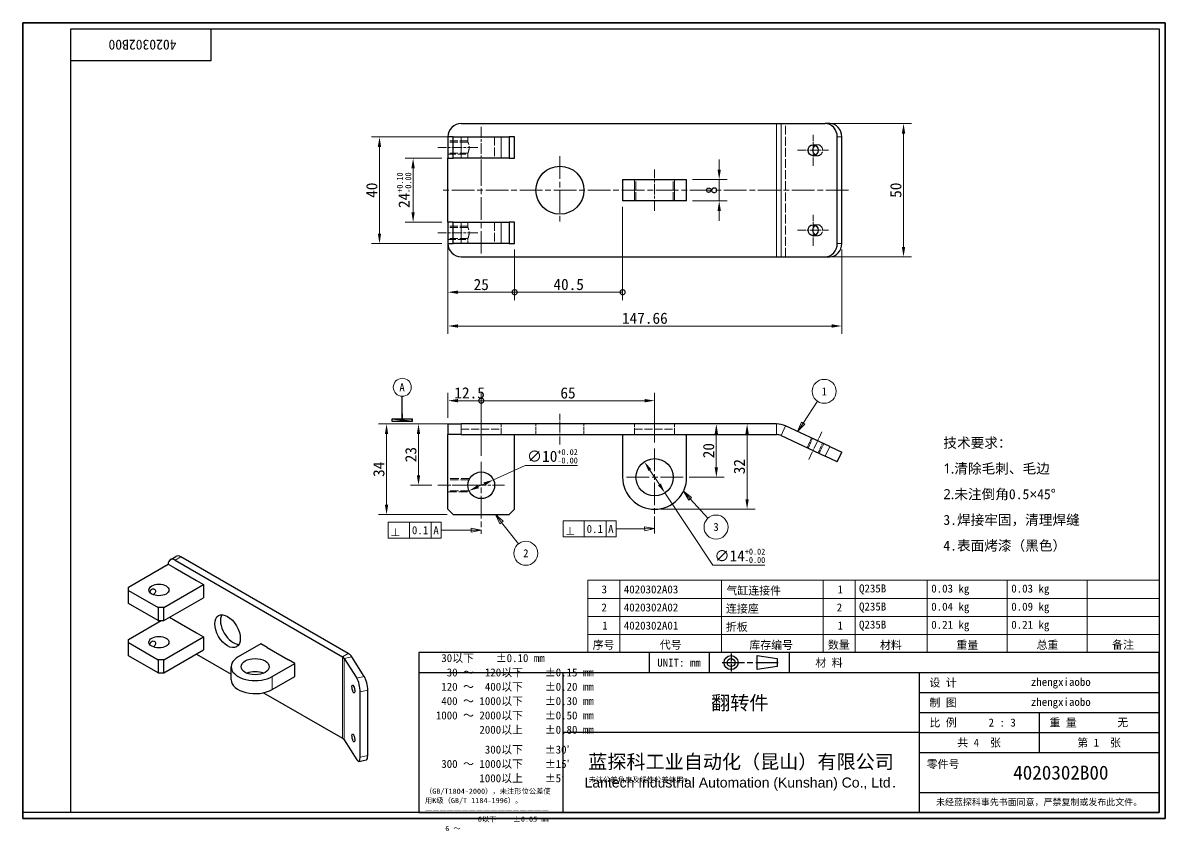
# Model space of a CAD drawing. Header units: millimetres. Extents: x 9 to 437, y 4 to 307.
import ezdxf
from ezdxf.enums import TextEntityAlignment as Align

# ---------------------------------------------------------------- set-up
doc = ezdxf.new("R2010")
doc.units = ezdxf.units.MM
doc.header["$LTSCALE"] = 1.5
doc.linetypes.add('CHAIN', pattern=[0.3543, 0.2362, -0.0295, 0.0591, -0.0295])
doc.linetypes.add('DASHED', pattern=[0.2067, 0.1654, -0.0413])
for name, color, linetype, lineweight in [('1', 7, 'Continuous', 18), ('可见 (ISO)', 7, 'Continuous', 25), ('可见窄的 (ISO)', 7, 'Continuous', 18), ('图框 (ISO)', 7, 'Continuous', 35), ('标题 (ISO)', 7, 'Continuous', 25)]:
    doc.layers.add(name, color=color, linetype=linetype, lineweight=lineweight)
for name, color, linetype, lineweight, true_color in [('中心标记 (ISO)', 1, 'CHAIN', 18, 0xc2ff0000), ('中心线 (ISO)', 1, 'CHAIN', 18, 0xc2ff0000), ('尺寸 (ISO)', 7, 'Continuous', 18, 0xc2008000), ('符号 (ISO)', 7, 'Continuous', 18, 0xc2008000), ('隐藏 (ISO)', 5, 'DASHED', 18, 0xc20000ff), ('隐藏窄的 (ISO)', 5, 'DASHED', 18, 0xc20000ff)]:
    doc.layers.add(name, color=color, linetype=linetype, lineweight=lineweight, true_color=true_color)
doc.styles.add('文本样式100', font='AIGDT___.TTF')
doc.styles.add('文本样式164', font='SimSun.ttf')
doc.styles.add('文本样式165', font='SimSun.ttf')
doc.styles.add('文本样式74', font='SimSun.ttf')
doc.styles.add('最新国标', font='simfang.ttf')
doc.styles.add('注释文本 (ISO)', font='simfang.ttf')
doc.dimstyles.new('默认 (GB)', dxfattribs={"dimscale": 1.5, "dimtxt": 2.8, "dimasz": 2.5, "dimexe": 2, "dimexo": 1.5, "dimgap": 0.5, "dimtad": 1, "dimtoh": 1, "dimdsep": 46, "dimtxsty": '最新国标', "dimcen": 0.09, "dimdle": 10, "dimaunit": 1, "dimadec": 3, "dimazin": 2, "dimtfac": 0.535714, "dimtmove": 0, "dimatfit": 3, "dimfxl": 1, "dimtolj": 1, "dimtzin": 0, "dimlwd": -1, "dimlwe": -1, "dimarcsym": 0})

# ---------------------------------------------------------------- blocks, each defined once
blk = doc.blocks.new('图框 最新国标')
at = {"layer": '图框 (ISO)'}
for p, q in [((6, 7), (6, 204.5)), ((6, 204.5), (291.5, 204.5)), ((291.5, 204.5), (291.5, 5.5)), ((6, 7), (6, 5.5)), ((6, 7), (6, 5.5)), ((291.5, 5.5), (6, 5.5))]:
    blk.add_line(p, q, dxfattribs=at)
at = {"layer": '图框 (ISO)', "color": 7, "linetype": 'Continuous', "lineweight": 25}
for p, q in [((18, 203), (290, 203)), ((18, 7), (18, 203)), ((18, 203), (290, 203)), ((53, 203), (53, 195)), ((290, 203), (290, 7)), ((290, 203), (290, 7)), ((53, 195), (18, 195)), ((290, 7), (6, 7)), ((290, 7), (18, 7))]:
    blk.add_line(p, q, dxfattribs=at)
at = {"layer": '图框 (ISO)', "style": '文本样式74'}
blk.add_attdef('零件代号_001', (44.41, 200.25), '', height=2.5, rotation=180, dxfattribs=at)
blk = doc.blocks.new('标题栏 最新国标')
at = {"layer": '标题 (ISO)'}
for p, q in [((381.98, -183.84), (196.98, -183.84)), ((196.98, -183.84), (196.98, -223.84)), ((254.48, -183.84), (254.48, -188.84)), ((269.48, -183.84), (269.48, -188.84)), ((281.48, -188.09), (281.48, -184.59)), ((281.48, -184.59), (286.48, -185.34)), ((286.48, -185.34), (286.48, -187.34)), ((289.48, -183.84), (289.48, -188.84)), ((381.98, -223.84), (381.98, -183.84)), ((383.48, -183.84), (383.48, -225.34)), ((286.48, -187.34), (281.48, -188.09)), ((196.98, -188.84), (381.98, -188.84)), ((232.98, -188.84), (232.98, -223.84)), ((321.98, -188.84), (321.98, -223.84)), ((321.98, -193.84), (381.98, -193.84)), ((321.98, -198.84), (381.98, -198.84)), ((351.98, -198.84), (351.98, -208.84)), ((321.98, -203.84), (232.98, -203.84)), ((321.98, -203.84), (381.98, -203.84)), ((321.98, -208.84), (381.98, -208.84)), ((321.98, -218.84), (381.98, -218.84)), ((196.98, -223.84), (381.98, -223.84)), ((383.48, -225.34), (196.98, -225.34))]:
    blk.add_line(p, q, dxfattribs=at)
at = {"layer": '标题 (ISO)', "linetype": 'CHAIN', "ltscale": 5.000333}
blk.add_line((274.98, -184.09), (274.98, -188.59), dxfattribs=at)
at = {"layer": '标题 (ISO)', "linetype": 'CHAIN', "ltscale": 15.834605}
blk.add_line((272.73, -186.34), (286.98, -186.34), dxfattribs=at)
at = {"layer": '标题 (ISO)'}
for radius in [1.75, 1]:
    blk.add_circle((274.98, -186.34), radius, dxfattribs=at)
at = {"layer": '1', "style": '文本样式164'}
for s, p in [('UNIT: mm', (261.98, -186.34)), ('材 料', (299.48, -186.34)), ('设 计', (327.98, -191.34)), ('制 图', (327.98, -196.34)), ('比 例', (327.98, -201.34)), ('重 量', (357.98, -201.34)), ('共 4  张', (336.98, -206.34)), ('第 1  张', (366.98, -206.34))]:
    blk.add_text(s, height=2, dxfattribs=at).set_placement(p, align=Align.MIDDLE_CENTER)
at = {"layer": '标题 (ISO)', "char_height": 2, "style": '注释文本 (ISO)'}
for s, insert, attachment_point, line_spacing_factor in [('   30以下    ±0.10 mm\\P    30 ～  120以下    ±0.15 mm\\P   120 ～  400以下    ±0.20 mm\\P   400 ～ 1000以下    ±0.30 mm\\P  1000 ～ 2000以下    ±0.50 mm\\P          2000以上    ±0.80 mm\\P\\H0.38462x;\\P\\H2.6x;           300以下    ±30′\\P   300 ～ 1000以下    ±15′\\P          1000以上    ±5′}{\\fSimSun|b0|i0|c134|p2;\\H0.65x;      未注公差角度及线性公差使用m\\P（GB/T1804-2000），未注形位公差使\\P用K级（GB/T 1184-1996）。\\P—————————————————\\P             6以下    ±0.05 mm\\P     6 ～', (198.48, -206.34), 4, 1.075116), ('{\\fMicrosoft YaHei|b0|i0|c134|p34;\\H1.75x;蓝探科工业自动化（昆山）有限公司\\P\\fArial|b0|i0|c0|p34;\\H0.71429x;Lantech Industrial Automation (Kunshan) Co., Ltd\\fFangSong|b0|i0|c134|p49;.\\H1.15195x; }', (277.48, -213.84), 5, 0.978695)]:
    blk.add_mtext(s, dxfattribs=dict(at, insert=insert, attachment_point=attachment_point, line_spacing_factor=line_spacing_factor))
at = {"layer": '标题 (ISO)', "attachment_point": 5, "style": '注释文本 (ISO)'}
for s, insert, char_height in [('\\fFangSong|b0|i0;零件号', (327.98, -211.84), 2), ('\\fSimSun|b0|i0;{\\H1.6000;未经蓝探科事先书面同意，严禁复制或发布此文件。}', (351.98, -221.34), 1.6)]:
    blk.add_mtext(s, dxfattribs=dict(at, insert=insert, char_height=char_height))
at = {"layer": '标题 (ISO)', "style": '注释文本 (ISO)'}
blk.add_attdef('材料', text='', height=2, dxfattribs=at).set_placement((324.48, -186.34), align=Align.MIDDLE_CENTER)
at = {"layer": '标题 (ISO)'}
for tag, p, height, style in [('设计人_001', (349.92, -192.16), 2, '注释文本 (ISO)'), ('库存编号_001', (270, -198.15), 3.5, '文本样式165'), ('设计人_001', (349.92, -197.16), 2, '注释文本 (ISO)'), ('视图比例_001', (339.35, -202.33), 2, '注释文本 (ISO)'), ('质量\\P3;_001', (371.53, -202.3), 2, '注释文本 (ISO)'), ('零件代号_001', (345.51, -215.59), 3.5, '文本样式165')]:
    blk.add_attdef(tag, p, '', height=height, dxfattribs=dict(at, style=style))
blk = doc.blocks.new('_DotSmall')
at = {"color": 0, "linetype": 'ByBlock', "const_width": 0.5}
blk.add_lwpolyline([(-0.0625, 0, 1), (0.0625, 0, 1)], format="xyb", close=True, dxfattribs=at)
blk = doc.blocks.new('*D5')
at = {"layer": 'Defpoints', "color": 0}
for p in [(168.36, 223.97), (193.36, 223.97), (193.36, 205.71)]:
    blk.add_point(p, dxfattribs=at)
at = {"layer": '尺寸 (ISO)', "color": 116, "true_color": 0x000000}
for p, q in [((168.36, 221.72), (168.36, 202.71)), ((193.36, 221.72), (193.36, 202.71)), ((172.11, 205.71), (193.36, 205.71))]:
    blk.add_line(p, q, dxfattribs=at)
blk.add_solid([(172.11, 206.33), (172.11, 205.08), (168.36, 205.71)], dxfattribs=at)
at = {"layer": '尺寸 (ISO)', "color": 116, "true_color": 0x000000, "xscale": 3.75, "yscale": 3.75, "zscale": 3.75}
blk.add_blockref('_DotSmall', (193.36, 205.71), dxfattribs=at)
at = {"layer": '尺寸 (ISO)', "insert": (180.85, 208.58), "char_height": 4.2, "attachment_point": 5, "style": '最新国标'}
blk.add_mtext('\\A1;25', dxfattribs=at)
blk = doc.blocks.new('*D7')
at = {"layer": 'Defpoints', "color": 0}
for p in [(233.86, 239.97), (193.36, 223.97), (233.86, 205.71)]:
    blk.add_point(p, dxfattribs=at)
at = {"layer": '尺寸 (ISO)', "color": 116, "true_color": 0x000000}
for p, q in [((233.86, 237.72), (233.86, 202.71)), ((193.36, 221.72), (193.36, 202.71)), ((193.36, 205.71), (233.86, 205.71))]:
    blk.add_line(p, q, dxfattribs=at)
at = {"layer": '尺寸 (ISO)', "color": 116, "true_color": 0x000000, "xscale": 3.75, "yscale": 3.75, "zscale": 3.75, "rotation": 180}
blk.add_blockref('_DotSmall', (193.36, 205.71), dxfattribs=at)
at = {"layer": '尺寸 (ISO)', "color": 116, "true_color": 0x000000, "xscale": 3.75, "yscale": 3.75, "zscale": 3.75}
blk.add_blockref('_DotSmall', (233.86, 205.71), dxfattribs=at)
at = {"layer": '尺寸 (ISO)', "insert": (213.63, 208.59), "char_height": 4.2, "attachment_point": 5, "style": '最新国标'}
blk.add_mtext('\\A1;40.5', dxfattribs=at)
blk = doc.blocks.new('*D8')
at = {"layer": 'Defpoints', "color": 0}
for p in [(170.36, 263.97), (142.71, 223.97), (168.36, 223.97)]:
    blk.add_point(p, dxfattribs=at)
at = {"layer": '尺寸 (ISO)', "color": 116, "true_color": 0x000000}
for p, q in [((168.11, 263.97), (139.71, 263.97)), ((142.71, 260.22), (142.71, 227.72)), ((166.11, 223.97), (139.71, 223.97))]:
    blk.add_line(p, q, dxfattribs=at)
for points in [[(142.08, 260.22), (143.33, 260.22), (142.71, 263.97)], [(142.08, 227.72), (143.33, 227.72), (142.71, 223.97)]]:
    blk.add_solid(points, dxfattribs=at)
at = {"layer": '尺寸 (ISO)', "insert": (139.83, 243.97), "char_height": 4.2, "attachment_point": 5, "rotation": 90, "style": '最新国标'}
blk.add_mtext('\\A1;40', dxfattribs=at)
blk = doc.blocks.new('*D9')
at = {"layer": 'Defpoints', "color": 0}
for p in [(309.8, 268.97), (309.8, 218.97), (339.17, 218.97)]:
    blk.add_point(p, dxfattribs=at)
at = {"layer": '尺寸 (ISO)', "color": 116, "true_color": 0x000000}
for p, q in [((312.05, 268.97), (342.17, 268.97)), ((339.17, 265.22), (339.17, 222.72)), ((312.05, 218.97), (342.17, 218.97))]:
    blk.add_line(p, q, dxfattribs=at)
for points in [[(338.54, 265.22), (339.79, 265.22), (339.17, 268.97)], [(338.54, 222.72), (339.79, 222.72), (339.17, 218.97)]]:
    blk.add_solid(points, dxfattribs=at)
at = {"layer": '尺寸 (ISO)', "insert": (336.29, 243.97), "char_height": 4.2, "attachment_point": 5, "rotation": 90, "style": '最新国标'}
blk.add_mtext('\\A1;50', dxfattribs=at)
blk = doc.blocks.new('*D10')
at = {"layer": 'Defpoints', "color": 0}
for p in [(168.36, 255.97), (155.31, 231.97), (168.36, 231.97)]:
    blk.add_point(p, dxfattribs=at)
at = {"layer": '尺寸 (ISO)', "color": 116, "true_color": 0x000000}
for p, q in [((166.11, 255.97), (152.31, 255.97)), ((155.31, 252.22), (155.31, 235.72)), ((166.11, 231.97), (152.31, 231.97))]:
    blk.add_line(p, q, dxfattribs=at)
for points in [[(154.68, 252.22), (155.93, 252.22), (155.31, 255.97)], [(154.68, 235.72), (155.93, 235.72), (155.31, 231.97)]]:
    blk.add_solid(points, dxfattribs=at)
at = {"layer": '尺寸 (ISO)', "insert": (151.91, 243.97), "char_height": 4.2, "attachment_point": 5, "rotation": 90, "style": '最新国标'}
blk.add_mtext('\\A1;24{\\H2.25;\\S+0.10^-0.00;}', dxfattribs=at)
blk = doc.blocks.new('*D11')
at = {"layer": 'Defpoints', "color": 0}
for p in [(168.36, 231.97), (316.02, 223.97), (316.02, 193.03)]:
    blk.add_point(p, dxfattribs=at)
at = {"layer": '尺寸 (ISO)', "color": 116, "true_color": 0x000000}
for p, q in [((168.36, 229.72), (168.36, 190.03)), ((316.02, 221.72), (316.02, 190.03)), ((172.11, 193.03), (312.27, 193.03))]:
    blk.add_line(p, q, dxfattribs=at)
for points in [[(172.11, 193.66), (172.11, 192.41), (168.36, 193.03)], [(312.27, 193.66), (312.27, 192.41), (316.02, 193.03)]]:
    blk.add_solid(points, dxfattribs=at)
at = {"layer": '尺寸 (ISO)', "insert": (242.19, 195.92), "char_height": 4.2, "attachment_point": 5, "style": '最新国标'}
blk.add_mtext('\\A1;147.66', dxfattribs=at)
blk = doc.blocks.new('*D12')
at = {"layer": 'Defpoints', "color": 0}
for p in [(180.86, 165.02), (168.36, 156.28), (180.86, 142.03)]:
    blk.add_point(p, dxfattribs=at)
at = {"layer": '尺寸 (ISO)', "color": 116, "true_color": 0x000000}
for p, q in [((168.36, 158.53), (168.36, 168.02)), ((180.86, 144.28), (180.86, 168.02)), ((172.11, 165.02), (180.86, 165.02))]:
    blk.add_line(p, q, dxfattribs=at)
blk.add_solid([(172.11, 165.65), (172.11, 164.4), (168.36, 165.02)], dxfattribs=at)
at = {"layer": '尺寸 (ISO)', "color": 116, "true_color": 0x000000, "xscale": 3.75, "yscale": 3.75, "zscale": 3.75}
blk.add_blockref('_DotSmall', (180.86, 165.02), dxfattribs=at)
at = {"layer": '尺寸 (ISO)', "insert": (176.49, 167.91), "char_height": 4.2, "attachment_point": 5, "style": '最新国标'}
blk.add_mtext('\\A1;12.5', dxfattribs=at)
blk = doc.blocks.new('*D13')
at = {"layer": 'Defpoints', "color": 0}
for p in [(245.86, 165.02), (245.86, 147.03), (180.86, 142.03)]:
    blk.add_point(p, dxfattribs=at)
at = {"layer": '尺寸 (ISO)', "color": 116, "true_color": 0x000000}
for p, q in [((180.86, 144.28), (180.86, 168.02)), ((245.86, 149.28), (245.86, 168.02)), ((180.86, 165.02), (242.11, 165.02))]:
    blk.add_line(p, q, dxfattribs=at)
blk.add_solid([(242.11, 165.65), (242.11, 164.4), (245.86, 165.02)], dxfattribs=at)
at = {"layer": '尺寸 (ISO)', "color": 116, "true_color": 0x000000, "xscale": 3.75, "yscale": 3.75, "zscale": 3.75, "rotation": 180}
blk.add_blockref('_DotSmall', (180.86, 165.02), dxfattribs=at)
at = {"layer": '尺寸 (ISO)', "insert": (213.38, 167.9), "char_height": 4.2, "attachment_point": 5, "style": '最新国标'}
blk.add_mtext('\\A1;65', dxfattribs=at)
blk = doc.blocks.new('*D14')
at = {"layer": 'Defpoints', "color": 0}
for p in [(168.36, 156.28), (157.34, 133.28), (164.61, 133.28)]:
    blk.add_point(p, dxfattribs=at)
at = {"layer": '尺寸 (ISO)', "color": 116, "true_color": 0x000000}
for p, q in [((166.11, 156.28), (154.34, 156.28)), ((157.34, 152.53), (157.34, 137.03)), ((162.36, 133.28), (154.34, 133.28))]:
    blk.add_line(p, q, dxfattribs=at)
for points in [[(156.71, 152.53), (157.96, 152.53), (157.34, 156.28)], [(156.71, 137.03), (157.96, 137.03), (157.34, 133.28)]]:
    blk.add_solid(points, dxfattribs=at)
at = {"layer": '尺寸 (ISO)', "insert": (154.46, 144.78), "char_height": 4.2, "attachment_point": 5, "rotation": 90, "style": '最新国标'}
blk.add_mtext('\\A1;23', dxfattribs=at)
blk = doc.blocks.new('*D15')
at = {"layer": 'Defpoints', "color": 0}
for p in [(268.98, 156.28), (256.61, 136.28), (268.98, 136.28)]:
    blk.add_point(p, dxfattribs=at)
at = {"layer": '尺寸 (ISO)', "color": 116, "true_color": 0x000000}
for p, q in [((268.98, 152.53), (268.98, 140.03)), ((258.86, 136.28), (271.98, 136.28))]:
    blk.add_line(p, q, dxfattribs=at)
for points in [[(268.36, 152.53), (269.61, 152.53), (268.98, 156.28)], [(268.36, 140.03), (269.61, 140.03), (268.98, 136.28)]]:
    blk.add_solid(points, dxfattribs=at)
at = {"layer": '尺寸 (ISO)', "insert": (266.11, 146.28), "char_height": 4.2, "attachment_point": 5, "rotation": 90, "style": '最新国标'}
blk.add_mtext('\\A1;20', dxfattribs=at)
blk = doc.blocks.new('*D16')
at = {"layer": 'Defpoints', "color": 0}
for p in [(173.36, 156.28), (145.35, 122.28), (170.36, 122.28)]:
    blk.add_point(p, dxfattribs=at)
at = {"layer": '尺寸 (ISO)', "color": 116, "true_color": 0x000000}
for p, q in [((171.11, 156.28), (142.35, 156.28)), ((145.35, 152.53), (145.35, 126.03)), ((168.11, 122.28), (142.35, 122.28))]:
    blk.add_line(p, q, dxfattribs=at)
for points in [[(144.73, 152.53), (145.98, 152.53), (145.35, 156.28)], [(144.73, 126.03), (145.98, 126.03), (145.35, 122.28)]]:
    blk.add_solid(points, dxfattribs=at)
at = {"layer": '尺寸 (ISO)', "insert": (142.48, 139.28), "char_height": 4.2, "attachment_point": 5, "rotation": 90, "style": '最新国标'}
blk.add_mtext('\\A1;34', dxfattribs=at)
blk = doc.blocks.new('*D17')
at = {"layer": 'Defpoints', "color": 0}
for p in [(280.52, 156.28), (245.86, 124.28), (280.52, 124.28)]:
    blk.add_point(p, dxfattribs=at)
at = {"layer": '尺寸 (ISO)', "color": 116, "true_color": 0x000000}
for p, q in [((280.52, 152.53), (280.52, 128.03)), ((248.11, 124.28), (283.52, 124.28))]:
    blk.add_line(p, q, dxfattribs=at)
for points in [[(279.89, 152.53), (281.14, 152.53), (280.52, 156.28)], [(279.89, 128.03), (281.14, 128.03), (280.52, 124.28)]]:
    blk.add_solid(points, dxfattribs=at)
at = {"layer": '尺寸 (ISO)', "insert": (277.64, 140.28), "char_height": 4.2, "attachment_point": 5, "rotation": 90, "style": '最新国标'}
blk.add_mtext('\\A1;32', dxfattribs=at)
blk = doc.blocks.new('引出序号1')
at = {"layer": '符号 (ISO)'}
for p, q in [((201.03, 104.37), (204.65, 109.86)), ((200.61, 104.65), (199.65, 102.29)), ((201.03, 104.37), (199.65, 102.29)), ((199.65, 102.29), (201.45, 104.1)), ((201.45, 104.1), (200.61, 104.65))]:
    blk.add_line(p, q, dxfattribs=at)
at = {"layer": '符号 (ISO)', "flags": 128}
blk.add_lwpolyline([(200.61, 104.65), (199.65, 102.29), (201.45, 104.1), (200.61, 104.65)], dxfattribs=at)
at = {"layer": '符号 (ISO)'}
blk.add_circle((206.29, 112.35), 3, dxfattribs=at)
blk.add_solid([(200.61, 104.65), (199.65, 102.29), (201.45, 104.1), (200.61, 104.65)], dxfattribs=at)
at = {"layer": '符号 (ISO)', "insert": (206.29, 112.35), "char_height": 2, "attachment_point": 5, "style": '注释文本 (ISO)'}
blk.add_mtext('1', dxfattribs=at)
blk = doc.blocks.new('引出序号2')
at = {"layer": '符号 (ISO)'}
for p, q in [((172.78, 85.5), (171.1, 87.35)), ((173.15, 85.84), (171.1, 87.35)), ((171.1, 87.35), (172.42, 85.16)), ((172.42, 85.16), (173.15, 85.84)), ((172.78, 85.5), (177.24, 80.62))]:
    blk.add_line(p, q, dxfattribs=at)
at = {"layer": '符号 (ISO)', "flags": 128}
blk.add_lwpolyline([(173.15, 85.84), (171.1, 87.35), (172.42, 85.16), (173.15, 85.84)], dxfattribs=at)
at = {"layer": '符号 (ISO)'}
blk.add_circle((179.25, 78.41), 3, dxfattribs=at)
blk.add_solid([(173.15, 85.84), (171.1, 87.35), (172.42, 85.16), (173.15, 85.84)], dxfattribs=at)
at = {"layer": '符号 (ISO)', "insert": (179.25, 78.42), "char_height": 2, "attachment_point": 5, "style": '注释文本 (ISO)'}
blk.add_mtext('3', dxfattribs=at)
blk = doc.blocks.new('引出序号3')
at = {"layer": '符号 (ISO)'}
for p, q in [((125.65, 79.56), (124.1, 81.52)), ((126.04, 79.86), (124.1, 81.52)), ((124.1, 81.52), (125.25, 79.25)), ((125.25, 79.25), (126.04, 79.86)), ((125.65, 79.56), (129.85, 74.2))]:
    blk.add_line(p, q, dxfattribs=at)
at = {"layer": '符号 (ISO)', "flags": 128}
blk.add_lwpolyline([(126.04, 79.86), (124.1, 81.52), (125.25, 79.25), (126.04, 79.86)], dxfattribs=at)
at = {"layer": '符号 (ISO)'}
blk.add_circle((131.7, 71.85), 3, dxfattribs=at)
blk.add_solid([(126.04, 79.86), (124.1, 81.52), (125.25, 79.25), (126.04, 79.86)], dxfattribs=at)
at = {"layer": '符号 (ISO)', "insert": (131.7, 71.85), "char_height": 2, "attachment_point": 5, "style": '注释文本 (ISO)'}
blk.add_mtext('2', dxfattribs=at)
blk = doc.blocks.new('*D21')
at = {"layer": 'Defpoints', "color": 0}
for p in [(257.86, 247.97), (257.86, 239.97), (270.06, 239.97)]:
    blk.add_point(p, dxfattribs=at)
at = {"layer": '尺寸 (ISO)', "color": 116, "true_color": 0x000000}
for p, q in [((270.06, 251.72), (270.06, 255.47)), ((260.11, 247.97), (273.06, 247.97)), ((270.06, 247.97), (270.06, 239.97)), ((260.11, 239.97), (273.06, 239.97)), ((270.06, 236.22), (270.06, 232.47))]:
    blk.add_line(p, q, dxfattribs=at)
for points in [[(269.43, 251.72), (270.68, 251.72), (270.06, 247.97)], [(269.43, 236.22), (270.68, 236.22), (270.06, 239.97)]]:
    blk.add_solid(points, dxfattribs=at)
at = {"layer": '尺寸 (ISO)', "insert": (267.18, 243.97), "char_height": 4.2, "attachment_point": 5, "rotation": 90, "style": '最新国标'}
blk.add_mtext('\\A1;8', dxfattribs=at)
blk = doc.blocks.new('明细栏')
at = {"layer": '符号 (ISO)'}
for p, q in [((290, 65.1), (147.2, 65.1)), ((147.2, 65.1), (147.2, 51.53)), ((155.2, 65.1), (155.2, 51.53)), ((180.6, 65.1), (180.6, 51.53)), ((206, 65.1), (206, 51.53)), ((214, 65.1), (214, 51.53)), ((232, 65.1), (232, 51.53)), ((252, 65.1), (252, 51.53)), ((272, 65.1), (272, 51.53)), ((290, 65.1), (290, 51.53)), ((290, 60.58), (147.2, 60.58)), ((290, 56.05), (147.2, 56.05)), ((290, 51.53), (147.2, 51.53)), ((147.2, 47), (147.2, 51.53)), ((155.2, 47), (155.2, 51.53)), ((180.6, 47), (180.6, 51.53)), ((206, 47), (206, 51.53)), ((214, 47), (214, 51.53)), ((232, 47), (232, 51.53)), ((252, 47), (252, 51.53)), ((272, 47), (272, 51.53)), ((290, 47), (290, 51.53)), ((290, 47), (147.2, 47))]:
    blk.add_line(p, q, dxfattribs=at)
at = {"layer": '符号 (ISO)', "char_height": 2, "attachment_point": 7, "style": '注释文本 (ISO)'}
for s, insert in [('3', (150.63, 61.8)), ('4020302A03', (156.2, 61.79)), ('气缸连接件', (181.85, 61.28)), ('1', (209.61, 61.82)), ('Q235B', (214.99, 61.56)), ('0.03 kg', (233.04, 61.37)), ('0.03 kg', (253.04, 61.37)), ('2', (150.61, 57.3)), ('4020302A02', (156.2, 57.27)), ('连接座', (181.73, 56.76)), ('2', (209.41, 57.3)), ('Q235B', (214.99, 57.03)), ('0.04 kg', (233.04, 56.85)), ('0.09 kg', (253.04, 56.85)), ('1', (150.81, 52.77)), ('4020302A01', (156.2, 52.74)), ('折板', (181.7, 52.2)), ('1', (209.61, 52.77)), ('Q235B', (214.99, 52.51)), ('0.21 kg', (233.04, 52.32)), ('0.21 kg', (253.04, 52.32)), ('序号', (148.42, 47.71)), ('代号', (165.19, 47.73)), ('库存编号', (187.58, 47.66)), ('数量', (207.21, 47.72)), ('材料', (220.21, 47.68)), ('重量', (239.33, 47.78)), ('总重', (259.36, 47.75)), ('备注', (278.25, 47.74))]:
    blk.add_mtext(s, dxfattribs=dict(at, insert=insert))
blk = doc.blocks.new('基准标识符号1')
at = {"layer": '符号 (ISO)', "lineweight": 25}
for p, q in [((100.84, 106.69), (100.84, 111.11)), ((100.84, 106.69), (100.84, 105.44)), ((100.84, 105.44), (100.84, 106.69))]:
    blk.add_line(p, q, dxfattribs=at)
at = {"layer": '符号 (ISO)', "lineweight": 25, "flags": 128}
for points in [[(103.34, 104.81), (98.34, 104.81), (98.34, 105.44), (103.34, 104.81)], [(103.34, 104.81), (98.34, 105.44), (98.34, 105.44), (103.34, 104.81)], [(103.34, 104.81), (98.34, 105.44), (103.34, 105.44), (103.34, 104.81)], [(103.34, 104.81), (103.34, 105.44), (103.34, 104.81), (103.34, 104.81)]]:
    blk.add_lwpolyline(points, dxfattribs=at)
at = {"layer": '符号 (ISO)'}
blk.add_circle((100.84, 113.36), 2.25, dxfattribs=at)
for points in [[(103.34, 104.81), (98.34, 104.81), (98.34, 105.44), (103.34, 104.81)], [(103.34, 104.81), (98.34, 105.44), (98.34, 105.44), (103.34, 104.81)], [(103.34, 104.81), (98.34, 105.44), (103.34, 105.44), (103.34, 104.81)], [(103.34, 104.81), (103.34, 105.44), (103.34, 104.81)]]:
    blk.add_solid(points, dxfattribs=at)
at = {"layer": '符号 (ISO)', "insert": (100.1, 112.34), "char_height": 2, "attachment_point": 7, "style": '注释文本 (ISO)'}
blk.add_mtext('A', dxfattribs=at)
blk = doc.blocks.new('GDT 标识符号(&T)1')
at = {"layer": '符号 (ISO)'}
for p, q in [((97.34, 79.63), (110.59, 79.63)), ((97.34, 79.63), (97.34, 75.63)), ((102.6, 79.63), (102.6, 75.63)), ((108.09, 79.63), (108.09, 75.63)), ((110.59, 79.63), (110.59, 75.63)), ((115.59, 77.63), (110.59, 77.63)), ((118.08, 77.63), (115.59, 77.63)), ((118.08, 78.13), (118.08, 77.13)), ((120.48, 77.65), (118.08, 78.13)), ((118.08, 77.63), (120.48, 77.63)), ((118.08, 77.13), (120.48, 77.61)), ((97.34, 75.63), (110.59, 75.63))]:
    blk.add_line(p, q, dxfattribs=at)
at = {"layer": '符号 (ISO)', "flags": 128}
blk.add_lwpolyline([(118.08, 77.13), (120.58, 77.63), (118.08, 78.13), (118.08, 77.13)], dxfattribs=at)
at = {"layer": '符号 (ISO)'}
blk.add_solid([(118.08, 77.13), (120.58, 77.63), (118.08, 78.13), (118.08, 77.13)], dxfattribs=at)
at = {"layer": '符号 (ISO)', "char_height": 2, "attachment_point": 7}
for s, insert, style in [('b', (98, 76.15), '文本样式100'), ('0.1', (103.24, 76.59), '注释文本 (ISO)'), ('A', (108.6, 76.63), '注释文本 (ISO)')]:
    blk.add_mtext(s, dxfattribs=dict(at, insert=insert, style=style))
blk = doc.blocks.new('GDT 标识符号(&T)2')
at = {"layer": '符号 (ISO)'}
for p, q in [((141.02, 79.95), (154.26, 79.95)), ((141.02, 79.95), (141.02, 75.95)), ((146.27, 79.95), (146.27, 75.95)), ((151.76, 79.95), (151.76, 75.95)), ((154.26, 79.95), (154.26, 75.95)), ((159.26, 77.95), (154.26, 77.95)), ((161.41, 77.99), (159.26, 77.95)), ((161.4, 78.49), (161.42, 77.49)), ((163.81, 78.05), (161.4, 78.49)), ((161.41, 77.99), (163.81, 78.03)), ((161.42, 77.49), (163.81, 78.01)), ((141.02, 75.95), (154.26, 75.95))]:
    blk.add_line(p, q, dxfattribs=at)
at = {"layer": '符号 (ISO)', "flags": 128}
blk.add_lwpolyline([(161.42, 77.49), (163.91, 78.03), (161.4, 78.49), (161.42, 77.49)], dxfattribs=at)
at = {"layer": '符号 (ISO)'}
blk.add_solid([(161.42, 77.49), (163.91, 78.03), (161.4, 78.49), (161.42, 77.49)], dxfattribs=at)
at = {"layer": '符号 (ISO)', "char_height": 2, "attachment_point": 7}
for s, insert, style in [('b', (141.67, 76.47), '文本样式100'), ('0.1', (146.91, 76.91), '注释文本 (ISO)'), ('A', (152.28, 76.95), '注释文本 (ISO)')]:
    blk.add_mtext(s, dxfattribs=dict(at, insert=insert, style=style))
blk = doc.blocks.new('*D26')
at = {"layer": 'Defpoints', "color": 0}
for p in [(185.43, 135.32), (176.3, 131.24)]:
    blk.add_point(p, dxfattribs=at)
at = {"layer": '尺寸 (ISO)', "color": 116, "true_color": 0x000000}
for p, q in [((185.43, 135.32), (197.38, 140.67)), ((197.38, 140.67), (216.89, 140.67)), ((179.72, 132.77), (182, 133.79))]:
    blk.add_line(p, q, dxfattribs=at)
for points in [[(179.47, 133.34), (179.98, 132.2), (176.3, 131.24)], [(181.75, 134.36), (182.26, 133.22), (185.43, 135.32)]]:
    blk.add_solid(points, dxfattribs=at)
at = {"layer": '尺寸 (ISO)', "insert": (207.51, 144.17), "char_height": 4.2, "attachment_point": 5, "style": '最新国标'}
blk.add_mtext('\\A1;∅10{\\H2.25;\\S+0.02^-0.00;}', dxfattribs=at)
blk = doc.blocks.new('*D27')
at = {"layer": 'Defpoints', "color": 0}
for p in [(242, 142.12), (249.72, 130.44)]:
    blk.add_point(p, dxfattribs=at)
at = {"layer": '尺寸 (ISO)', "color": 116, "true_color": 0x000000}
for p, q in [((244.07, 138.99), (247.66, 133.57)), ((249.72, 130.44), (267.66, 103.32)), ((267.66, 103.32), (287.17, 103.32))]:
    blk.add_line(p, q, dxfattribs=at)
for points in [[(244.59, 139.34), (243.55, 138.65), (242, 142.12)], [(248.18, 133.92), (247.13, 133.23), (249.72, 130.44)]]:
    blk.add_solid(points, dxfattribs=at)
at = {"layer": '尺寸 (ISO)', "insert": (277.79, 106.83), "char_height": 4.2, "attachment_point": 5, "style": '最新国标'}
blk.add_mtext('\\A1;∅14{\\H2.25;\\S+0.02^-0.00;}', dxfattribs=at)

msp = doc.modelspace()

# ---------------------------------------------------------------- linework, layer by layer
at = {"layer": '中心标记 (ISO)', "ltscale": 8.618424}
for p, q in [((305.268, 253.154), (305.268, 264.788)), ((299.451, 258.971), (311.085, 258.971)), ((305.268, 223.154), (305.268, 234.788)), ((299.451, 228.971), (311.085, 228.971))]:
    msp.add_line(p, q, dxfattribs=at)
at = {"layer": '中心标记 (ISO)', "ltscale": 23.990969}
for p, q in [((210.363, 256.721), (210.363, 231.221)), ((318.559, 243.971), (166.417, 243.971)), ((245.863, 147.031), (245.863, 115.223)), ((180.863, 142.031), (180.863, 115.075)), ((256.613, 136.281), (235.113, 136.281))]:
    msp.add_line(p, q, dxfattribs=at)
at = {"layer": '中心标记 (ISO)', "ltscale": 12.963986}
msp.add_line((189.613, 133.281), (172.113, 133.281), dxfattribs=at)
at = {"layer": '中心线 (ISO)', "ltscale": 11.482377}
for p, q in [((180.863, 267.721), (180.863, 252.221)), ((245.863, 236.221), (245.863, 251.721))]:
    msp.add_line(p, q, dxfattribs=at)
at = {"layer": '中心线 (ISO)', "ltscale": 11.111974}
for p, q in [((179.613, 259.971), (164.613, 259.971)), ((179.613, 227.971), (164.613, 227.971))]:
    msp.add_line(p, q, dxfattribs=at)
at = {"layer": '中心线 (ISO)', "ltscale": 23.990969}
msp.add_line((180.863, 254.154), (180.863, 220.221), dxfattribs=at)
at = {"layer": '中心线 (ISO)', "ltscale": 8.519156}
for p, q in [((210.363, 148.531), (210.363, 160.031)), ((303.683, 142.918), (308.543, 153.341))]:
    msp.add_line(p, q, dxfattribs=at)
at = {"layer": '中心线 (ISO)', "ltscale": 11.443301}
msp.add_line((180.061, 133.281), (164.613, 133.281), dxfattribs=at)
at = {"layer": '可见 (ISO)'}
for p, q in [((173.363, 268.971), (291.59, 268.971)), ((291.59, 268.971), (293.28, 268.971)), ((293.28, 268.971), (309.799, 268.971)), ((311.49, 268.971), (309.799, 268.971)), ((170.363, 263.971), (168.363, 263.971)), ((168.363, 263.971), (168.363, 255.971)), ((170.363, 255.971), (170.363, 263.971)), ((170.363, 263.971), (191.363, 263.971)), ((193.363, 263.971), (191.363, 263.971)), ((191.363, 263.971), (191.363, 255.971)), ((193.363, 255.971), (193.363, 263.971)), ((314.331, 223.971), (314.331, 263.971)), ((316.021, 223.971), (316.021, 263.971)), ((168.363, 231.971), (168.363, 255.971)), ((168.363, 255.971), (170.363, 255.971)), ((191.363, 255.971), (170.363, 255.971)), ((191.363, 255.971), (193.363, 255.971)), ((233.863, 247.971), (257.863, 247.971)), ((233.863, 247.971), (233.863, 239.971)), ((257.863, 239.971), (257.863, 247.971)), ((257.863, 239.971), (233.863, 239.971)), ((170.363, 231.971), (168.363, 231.971)), ((168.363, 231.971), (168.363, 223.971)), ((170.363, 223.971), (170.363, 231.971)), ((170.363, 231.971), (191.363, 231.971)), ((193.363, 231.971), (191.363, 231.971)), ((191.363, 231.971), (191.363, 223.971)), ((193.363, 223.971), (193.363, 231.971)), ((168.363, 223.971), (170.363, 223.971)), ((191.363, 223.971), (170.363, 223.971)), ((191.363, 223.971), (193.363, 223.971)), ((173.363, 218.971), (291.59, 218.971)), ((291.59, 218.971), (293.28, 218.971)), ((293.28, 218.971), (309.799, 218.971)), ((309.799, 218.971), (311.49, 218.971)), ((168.363, 156.281), (173.363, 156.281)), ((168.363, 156.281), (168.363, 152.281)), ((291.59, 156.281), (173.363, 156.281)), ((311.49, 147.829), (294.971, 155.532)), ((173.363, 152.281), (168.363, 152.281)), ((168.363, 124.281), (168.363, 152.281)), ((173.363, 152.281), (291.59, 152.281)), ((193.363, 124.281), (193.363, 152.281)), ((233.863, 152.281), (233.863, 136.281)), ((257.863, 136.281), (257.863, 152.281)), ((293.28, 151.907), (309.799, 144.204)), ((311.49, 147.829), (316.021, 145.716)), ((314.331, 142.091), (316.021, 145.716)), ((314.331, 142.091), (309.799, 144.204)), ((170.363, 122.281), (168.363, 124.281)), ((193.363, 124.281), (191.363, 122.281)), ((170.363, 122.281), (191.363, 122.281)), ((48.627, 95.089), (63.476, 103.662)), ((63.476, 103.662), (66.128, 102.131)), ((64.253, 105.379), (66.374, 106.604)), ((66.128, 105.193), (128.827, 68.994)), ((130.948, 70.219), (68.249, 106.418)), ((66.128, 102.131), (74.082, 97.539)), ((48.627, 93.864), (48.627, 95.089)), ((61.885, 87.434), (76.734, 96.008)), ((74.082, 97.539), (76.734, 96.008)), ((76.734, 96.008), (76.734, 91.109)), ((48.627, 88.965), (48.627, 93.864)), ((48.627, 93.864), (59.764, 87.434)), ((61.885, 82.535), (76.734, 91.109)), ((59.764, 82.535), (48.627, 88.965)), ((61.885, 87.434), (59.764, 87.434)), ((59.764, 87.434), (59.764, 82.535)), ((61.885, 82.535), (61.885, 87.434)), ((48.627, 75.493), (60.824, 82.535)), ((59.764, 82.535), (61.885, 82.535)), ((64.006, 83.76), (66.128, 82.535)), ((66.128, 82.535), (74.082, 77.943)), ((74.082, 77.943), (76.734, 76.412)), ((48.627, 74.268), (48.627, 75.493)), ((48.627, 69.369), (48.627, 74.268)), ((48.627, 74.268), (59.764, 67.839)), ((61.885, 67.839), (76.734, 76.412)), ((76.734, 76.412), (76.734, 71.513)), ((98.212, 73.809), (89.727, 68.91)), ((100.599, 72.431), (98.212, 73.809)), ((59.764, 62.94), (48.627, 69.369)), ((61.885, 62.94), (76.734, 71.513)), ((74.082, 69.982), (87.091, 62.471)), ((100.599, 72.431), (108.554, 67.839)), ((137.019, 61.538), (132.343, 68.954)), ((61.885, 67.839), (59.764, 67.839)), ((59.764, 67.839), (59.764, 62.94)), ((61.885, 62.94), (61.885, 67.839)), ((87.091, 60.337), (87.091, 65.236)), ((102.455, 61.562), (110.94, 66.461)), ((110.94, 66.461), (108.554, 67.839)), ((110.94, 61.562), (110.94, 66.461)), ((129.524, 68.362), (134.2, 60.945)), ((59.764, 62.94), (61.885, 62.94)), ((102.455, 56.663), (110.94, 61.562)), ((135.482, 31.354), (135.482, 55.849)), ((138.301, 31.946), (138.301, 56.441)), ((99.225, 55.466), (128.827, 38.375)), ((129.524, 37.743), (134.2, 30.327)), ((134.971, 29.719), (137.79, 30.311))]:
    msp.add_line(p, q, dxfattribs=at)
for centre, radius in [((210.363, 243.971), 9), ((245.863, 136.281), 7), ((180.863, 133.281), 5)]:
    msp.add_circle(centre, radius, dxfattribs=at)
for centre, radius, start, end in [((173.363, 263.971), 5, 90, 180), ((173.363, 223.971), 5, 180, 270), ((291.59, 148.281), 8, 65, 90), ((291.59, 148.281), 4, 65, 90), ((245.863, 136.281), 12, 180, 0)]:
    msp.add_arc(centre, radius, start, end, dxfattribs=at)
for centre, major_axis, ratio, start_param, end_param in [((309.799, 263.971), (0, 5), 0.9063078, 4.712389, 6.2831853), ((311.49, 263.971), (0, 5), 0.9063078, 4.712389, 6.2831853), ((306.958, 258.971), (0, -2.067), 0.9063078, 3.609694, 5.8150839), ((306.958, 228.971), (0, -2.067), 0.9063078, 3.609694, 5.8150839), ((309.799, 223.971), (0, -5), 0.9063078, 0, 1.5707963), ((311.49, 223.971), (0, -5), 0.9063078, 0, 1.5707963), ((66.128, 102.131), (-1.875, 3.248), 0.5773503, 5.4977871, 7.0685835), ((68.249, 103.356), (-1.875, 3.248), 0.5773503, 5.4977871, 6.2831853), ((87.871, 79.78), (-3.375, 5.846), 0.5773503, 0.3196873, 2.8219054), ((96.091, 65.236), (-9, 0), 0.5773503, 5.4977871, 8.6393798), ((126.705, 67.769), (3, 0), 0.5773503, 0.3490659, 0.7853982), ((126.705, 67.769), (6, 0), 0.5773503, 0.3490659, 0.7853982), ((96.091, 60.337), (-9, 0), 0.5773503, 0, 2.3561945), ((96.091, 60.337), (-5.25, 0), 0.5773503, 4.0825494, 5.3422285), ((134.2, 57.883), (0.771, -3.67), 0.2792583, 0.9257052, 2.4965016), ((137.019, 58.476), (-0.771, 3.67), 0.2792583, 4.0672979, 5.6380942), ((126.705, 37.151), (3, 0), 0.5773503, 0.3490659, 0.7853982), ((134.2, 33.389), (0.771, -3.67), 0.2792583, 5.6380942, 7.2088905), ((137.019, 33.981), (0.771, -3.67), 0.2792583, 0, 0.9257052)]:
    msp.add_ellipse(centre, major_axis=major_axis, ratio=ratio, start_param=start_param, end_param=end_param, dxfattribs=at)
for centre, major_axis, ratio in [((305.268, 258.971), (0, -2.067), 0.9063078), ((305.268, 228.971), (0, -2.067), 0.9063078), ((60.029, 94.017), (-3.75, 0), 0.5773503), ((85.75, 78.555), (-3.375, 5.846), 0.5773503), ((60.029, 74.422), (-3.75, 0), 0.5773503), ((96.091, 65.236), (5.25, 0), 0.5773503), ((132.917, 56.856), (-0.319, 1.517), 0.2792583), ((132.917, 38.485), (-0.319, 1.517), 0.2792583)]:
    msp.add_ellipse(centre, major_axis=major_axis, ratio=ratio, dxfattribs=at)
for points, knots in [([(56.613, 93.124), (56.642, 93.247), (56.677, 93.368), (56.785, 93.663), (56.876, 93.849), (57.102, 94.159), (57.238, 94.284), (57.516, 94.445), (57.676, 94.491), (57.989, 94.492), (58.142, 94.447), (58.394, 94.302), (58.51, 94.191), (58.669, 93.918), (58.71, 93.756), (58.71, 93.595)], [0.74107825, 0.74107825, 0.74107825, 0.74107825, 0.78909489, 0.78909489, 0.86794907, 0.86794907, 0.94680325, 0.94680325, 1.02565744, 1.02565744, 1.10451162, 1.10451162, 1.18345798, 1.18345798, 1.26240434, 1.26240434, 1.26240434, 1.26240434]), ([(58.71, 93.595), (58.71, 93.434), (58.669, 93.255), (58.51, 92.906), (58.394, 92.735), (58.165, 92.462), (58.044, 92.34), (57.918, 92.228)], [0, 0, 0, 0, 0.07894636, 0.07894636, 0.15789272, 0.15789272, 0.22231752, 0.22231752, 0.22231752, 0.22231752]), ([(56.613, 73.528), (56.642, 73.651), (56.677, 73.772), (56.785, 74.068), (56.876, 74.253), (57.102, 74.564), (57.238, 74.688), (57.516, 74.849), (57.676, 74.895), (57.989, 74.896), (58.142, 74.851), (58.394, 74.706), (58.51, 74.595), (58.669, 74.322), (58.71, 74.16), (58.71, 73.999)], [0.74107825, 0.74107825, 0.74107825, 0.74107825, 0.78909489, 0.78909489, 0.86794907, 0.86794907, 0.94680325, 0.94680325, 1.02565744, 1.02565744, 1.10451162, 1.10451162, 1.18345798, 1.18345798, 1.26240434, 1.26240434, 1.26240434, 1.26240434]), ([(58.71, 73.999), (58.71, 73.838), (58.669, 73.659), (58.51, 73.31), (58.394, 73.139), (58.165, 72.866), (58.044, 72.744), (57.918, 72.632)], [0, 0, 0, 0, 0.07894636, 0.07894636, 0.15789272, 0.15789272, 0.22231752, 0.22231752, 0.22231752, 0.22231752])]:
    msp.add_open_spline(points, degree=3, knots=knots, dxfattribs=at)
at = {"layer": '可见窄的 (ISO)'}
for p, q in [((291.59, 268.971), (291.59, 218.971)), ((293.28, 268.971), (293.28, 218.971)), ((314.331, 263.971), (316.021, 263.971)), ((316.021, 223.971), (314.331, 223.971)), ((173.363, 152.281), (173.363, 156.281)), ((291.59, 156.281), (291.59, 152.281)), ((294.971, 155.532), (293.28, 151.907)), ((311.49, 147.829), (309.799, 144.204)), ((66.128, 105.193), (68.249, 106.418)), ((130.948, 70.219), (128.827, 68.994)), ((128.827, 68.994), (128.827, 38.375)), ((132.343, 68.954), (129.524, 68.362)), ((129.524, 68.362), (129.524, 37.743)), ((102.455, 56.663), (102.455, 61.562)), ((137.019, 61.538), (134.2, 60.945)), ((135.482, 55.849), (138.301, 56.441)), ((138.301, 31.946), (135.482, 31.354))]:
    msp.add_line(p, q, dxfattribs=at)
at = {"layer": '隐藏 (ISO)', "ltscale": 12.094824}
for p, q in [((175.863, 262.471), (168.363, 262.471)), ((175.863, 262.038), (168.363, 262.038)), ((175.863, 257.904), (168.363, 257.904)), ((168.363, 257.471), (175.863, 257.471)), ((175.863, 230.471), (168.363, 230.471)), ((175.863, 230.038), (168.363, 230.038)), ((175.863, 225.904), (168.363, 225.904)), ((168.363, 225.471), (175.863, 225.471)), ((173.363, 154.281), (188.363, 154.281)), ((238.363, 154.281), (253.363, 154.281))]:
    msp.add_line(p, q, dxfattribs=at)
at = {"layer": '隐藏 (ISO)', "ltscale": 12.901145}
for p, q in [((173.363, 255.971), (173.363, 263.971)), ((173.363, 263.971), (173.363, 255.971)), ((185.863, 263.971), (185.863, 255.971)), ((188.363, 263.971), (188.363, 255.971)), ((188.363, 255.971), (188.363, 263.971)), ((238.363, 239.971), (238.363, 247.971)), ((238.363, 247.971), (238.363, 239.971)), ((238.863, 239.971), (238.863, 247.971)), ((252.863, 239.971), (252.863, 247.971)), ((253.363, 247.971), (253.363, 239.971)), ((253.363, 239.971), (253.363, 247.971)), ((173.363, 223.971), (173.363, 231.971)), ((173.363, 231.971), (173.363, 223.971)), ((185.863, 231.971), (185.863, 223.971)), ((188.363, 231.971), (188.363, 223.971)), ((188.363, 223.971), (188.363, 231.971))]:
    msp.add_line(p, q, dxfattribs=at)
at = {"layer": '隐藏 (ISO)', "ltscale": 2.454419}
for p, q in [((175.863, 263.971), (175.863, 262.038)), ((175.863, 257.904), (175.863, 255.971)), ((175.863, 231.971), (175.863, 230.038)), ((175.863, 225.904), (175.863, 223.971))]:
    msp.add_line(p, q, dxfattribs=at)
at = {"layer": '隐藏 (ISO)', "ltscale": 5.079091}
for p, q in [((305.268, 261.038), (306.958, 261.038)), ((305.268, 256.904), (306.958, 256.904)), ((305.268, 231.038), (306.958, 231.038)), ((305.268, 226.904), (306.958, 226.904)), ((188.363, 156.281), (188.363, 152.281)), ((201.363, 152.281), (201.363, 156.281)), ((219.363, 152.281), (219.363, 156.281)), ((238.363, 156.281), (238.363, 152.281)), ((253.363, 156.281), (253.363, 152.281)), ((304.692, 150.999), (303.002, 147.374)), ((303.394, 147.191), (305.085, 150.816)), ((307.141, 145.443), (308.831, 149.069)), ((307.533, 145.26), (309.224, 148.886))]:
    msp.add_line(p, q, dxfattribs=at)
at = {"layer": '隐藏 (ISO)', "ltscale": 2.539495}
for p, q in [((188.363, 152.281), (188.363, 154.281)), ((238.363, 152.281), (238.363, 154.281)), ((253.363, 152.281), (253.363, 154.281))]:
    msp.add_line(p, q, dxfattribs=at)
at = {"layer": '隐藏 (ISO)', "ltscale": 13.17509}
for p, q in [((176.533, 135.781), (168.363, 135.781)), ((168.363, 130.781), (176.533, 130.781))]:
    msp.add_line(p, q, dxfattribs=at)
at = {"layer": '隐藏 (ISO)', "ltscale": 12.816082}
for p, q in [((176.311, 135.348), (168.363, 135.348)), ((176.311, 131.214), (168.363, 131.214))]:
    msp.add_line(p, q, dxfattribs=at)
at = {"layer": '隐藏 (ISO)', "ltscale": 13.592651}
for centre in [(306.958, 258.971), (306.958, 228.971)]:
    msp.add_ellipse(centre, major_axis=(0, -2.067), ratio=0.9063078, start_param=5.8150839, end_param=9.8928793, dxfattribs=at)
at = {"layer": '隐藏 (ISO)', "ltscale": 10.591826}
for points in [[(175.863, 257.904), (175.863, 257.904), (175.886, 257.957), (175.968, 258.169), (176.026, 258.327), (176.137, 258.691), (176.198, 258.921), (176.285, 259.429), (176.311, 259.707), (176.311, 260.234), (176.285, 260.512), (176.198, 261.02), (176.137, 261.25), (176.026, 261.614), (175.968, 261.772), (175.886, 261.984), (175.863, 262.038), (175.863, 262.038)], [(175.863, 225.904), (175.863, 225.904), (175.886, 225.957), (175.968, 226.169), (176.026, 226.327), (176.137, 226.691), (176.198, 226.921), (176.285, 227.429), (176.311, 227.707), (176.311, 228.234), (176.285, 228.512), (176.198, 229.02), (176.137, 229.25), (176.026, 229.614), (175.968, 229.772), (175.886, 229.984), (175.863, 230.038), (175.863, 230.038)]]:
    msp.add_open_spline(points, degree=3, knots=[0.31560108, 0.31560108, 0.31560108, 0.31560108, 0.39445527, 0.39445527, 0.47330945, 0.47330945, 0.55225581, 0.55225581, 0.63120217, 0.63120217, 0.71014853, 0.71014853, 0.78909489, 0.78909489, 0.86794907, 0.86794907, 0.94680325, 0.94680325, 0.94680325, 0.94680325], dxfattribs=at)
at = {"layer": '隐藏窄的 (ISO)', "ltscale": 13.438693}
msp.add_line((294.971, 218.971), (294.971, 268.971), dxfattribs=at)

# ---------------------------------------------------------------- block references
at = {"xscale": 1.5, "yscale": 1.5, "zscale": 1.5}
msp.add_blockref('图框 最新国标', (0, 0), dxfattribs=at).add_auto_attribs({'零件代号_001': '4020302B00'})
ref = msp.add_blockref('标题栏 最新国标', (-137.974, 346.266), dxfattribs=dict(xscale=1.5, yscale=1.5, zscale=1.5))
ref.add_attrib('零件代号_001', '4020302B00', (380.288, 22.875), dxfattribs={"layer": '标题 (ISO)', "height": 5.25, "style": '文本样式165'})
ref.add_attrib('库存编号_001', '翻转件', (267.031, 49.037), dxfattribs={"layer": '标题 (ISO)', "height": 5.25, "style": '文本样式165'})
ref.add_attrib('质量\\P3;_001', '无', (419.314, 42.81), dxfattribs={"layer": '标题 (ISO)', "height": 3, "style": '注释文本 (ISO)'})
ref.add_attrib('视图比例_001', '2 : 3', (371.057, 42.776), dxfattribs={"layer": '标题 (ISO)', "height": 3, "style": '注释文本 (ISO)'})
ref.add_attrib('设计人_001', 'zhengxiaobo', (386.906, 58.024), dxfattribs={"layer": '标题 (ISO)', "height": 3, "style": '注释文本 (ISO)'})
ref.add_attrib('设计人_001', 'zhengxiaobo', (386.906, 50.524), dxfattribs={"layer": '标题 (ISO)', "height": 3, "style": '注释文本 (ISO)'})
at = {"layer": '符号 (ISO)', "xscale": 1.5, "yscale": 1.5, "zscale": 1.5}
for name in ['基准标识符号1', '引出序号1', '引出序号2', '引出序号3', 'GDT 标识符号(&T)2', 'GDT 标识符号(&T)1', '明细栏']:
    msp.add_blockref(name, (0, 0), dxfattribs=at)

# ---------------------------------------------------------------- texts
at = {"layer": '符号 (ISO)', "insert": (354.105, 129.699), "char_height": 3.75, "width": 56.14035, "attachment_point": 4, "line_spacing_factor": 1.541646, "style": '注释文本 (ISO)'}
msp.add_mtext('\\f仿宋_GB2312|b0|i0;{\\H3.7500;技术要求：\\P}\\fSegoe UI|b0|i0;{\\H3.7500;1.}\\f仿宋_GB2312|b0|i0;{\\H3.7500;清除毛刺、毛边\\P}\\fSegoe UI|b0|i0;{\\H3.7500;2.}\\f仿宋_GB2312|b0|i0;{\\H3.7500;未注倒角}\\fSimSun|b0|i0;{\\H3.7500;0.5}\\f??|b0|i0;{\\H3.7500;×}\\f仿宋_GB2312|b0|i0;{\\H3.7500;45}\\fSimSun|b0|i0;{\\H3.7500;°\\P}\\fSimSun|b0|i0;{\\H3.7500;3.焊接牢固，清理焊缝\\P}\\fFangSong|b0|i0;{\\H3.7500;4.表面烤漆（黑色）}', dxfattribs=at)

# ---------------------------------------------------------------- dimensions: what is measured, and where the dimension line sits
at = {"layer": '尺寸 (ISO)', "color": 116, "true_color": 0x00803f}
for base, p1, p2, angle, override, picture, middle in [((339.167, 218.971), (309.799, 268.971), (309.799, 218.971), 270, {"dimgap": 0.5, "dimtoh": 0, "dimdec": 2, "dimtol": 0, "dimlim": 0, "dimtp": 0, "dimtm": 0, "dimtdec": 2, "dimtofl": 0, "dimatfit": 1}, '*D9', (339.167, 243.971)), ((142.705, 223.971), (170.363, 263.971), (168.363, 223.971), 270, {"dimgap": 0.5, "dimtoh": 0, "dimdec": 2, "dimtol": 0, "dimlim": 0, "dimtp": 0, "dimtm": 0, "dimtdec": 2, "dimtofl": 0, "dimatfit": 1}, '*D8', (142.705, 243.971)), ((155.308, 231.971), (168.363, 255.971), (168.363, 231.971), 90, {"dimgap": 0.5, "dimtoh": 0, "dimdec": 2, "dimtol": 1, "dimlim": 0, "dimtp": 0.1, "dimtm": 1e-09, "dimtdec": 2, "dimtofl": 0, "dimatfit": 1}, '*D10', (155.308, 243.971)), ((270.057, 239.971), (257.863, 247.971), (257.863, 239.971), 270, {"dimgap": 0.5, "dimtoh": 0, "dimdec": 2, "dimtol": 0, "dimlim": 0, "dimtp": 0, "dimtm": 0, "dimtdec": 2, "dimtofl": 1, "dimatfit": 1}, '*D21', (270.057, 243.971)), ((233.863, 205.709), (193.363, 223.971), (233.863, 239.971), 180, {"dimgap": 0.5, "dimtoh": 0, "dimdec": 2, "dimblk1": 'DotSmall', "dimblk2": 'DotSmall', "dimsah": 1, "dimdle": 0, "dimtol": 0, "dimlim": 0, "dimtp": 0, "dimtm": 0, "dimtdec": 2, "dimtofl": 0, "dimatfit": 1}, '*D7', (213.628, 205.709)), ((193.363, 205.709), (168.363, 223.971), (193.363, 223.971), 180, {"dimgap": 0.5, "dimtoh": 0, "dimdec": 2, "dimblk2": 'DotSmall', "dimsah": 1, "dimdle": 0, "dimtol": 0, "dimlim": 0, "dimtp": 0, "dimtm": 0, "dimtdec": 2, "dimtofl": 0, "dimatfit": 1}, '*D5', (180.848, 205.709)), ((180.863, 165.022), (168.363, 156.281), (180.863, 142.031), 180, {"dimgap": 0.5, "dimtoh": 0, "dimdec": 2, "dimblk2": 'DotSmall', "dimsah": 1, "dimdle": 0, "dimtol": 0, "dimlim": 0, "dimtp": 0, "dimtm": 0, "dimtdec": 2, "dimtofl": 0, "dimatfit": 1}, '*D12', (176.488, 165.022)), ((245.863, 165.022), (180.863, 142.031), (245.863, 147.031), 180, {"dimgap": 0.5, "dimtoh": 0, "dimdec": 2, "dimblk1": 'DotSmall', "dimsah": 1, "dimdle": 0, "dimtol": 0, "dimlim": 0, "dimtp": 0, "dimtm": 0, "dimtdec": 2, "dimtofl": 0, "dimatfit": 1}, '*D13', (213.378, 165.022)), ((145.353, 122.281), (173.363, 156.281), (170.363, 122.281), 270, {"dimgap": 0.5, "dimtoh": 0, "dimdec": 2, "dimtol": 0, "dimlim": 0, "dimtp": 0, "dimtm": 0, "dimtdec": 2, "dimtofl": 0, "dimatfit": 1}, '*D16', (145.353, 139.281)), ((157.337, 133.281), (168.363, 156.281), (164.613, 133.281), 90, {"dimgap": 0.5, "dimtoh": 0, "dimdec": 2, "dimtol": 0, "dimlim": 0, "dimtp": 0, "dimtm": 0, "dimtdec": 2, "dimtofl": 0, "dimatfit": 1}, '*D14', (157.337, 144.781)), ((280.518, 124.281), (280.518, 156.281), (245.863, 124.281), 90, {"dimgap": 0.5, "dimtoh": 0, "dimdec": 2, "dimse1": 1, "dimtol": 0, "dimlim": 0, "dimtp": 0, "dimtm": 0, "dimtdec": 2, "dimtofl": 0, "dimatfit": 1}, '*D17', (280.518, 140.281)), ((268.982, 136.281), (268.982, 156.281), (256.613, 136.281), 90, {"dimgap": 0.5, "dimtoh": 0, "dimdec": 2, "dimse1": 1, "dimtol": 0, "dimlim": 0, "dimtp": 0, "dimtm": 0, "dimtdec": 2, "dimtofl": 0, "dimatfit": 1}, '*D15', (268.982, 146.281))]:
    dim = msp.add_linear_dim(base=base, p1=p1, p2=p2, angle=angle, dimstyle='默认 (GB)', override=override, dxfattribs=at)
    dim.commit()
    dim.dimension.update_dxf_attribs({"geometry": picture, "text_midpoint": middle, "dimtype": 160})
dim = msp.add_linear_dim(base=(316.021, 193.032), p1=(168.363, 231.971), p2=(316.021, 223.971), dimstyle='默认 (GB)', override={"dimgap": 0.5, "dimtoh": 0, "dimdec": 2, "dimtol": 0, "dimlim": 0, "dimtp": 0, "dimtm": 0, "dimtdec": 2, "dimtofl": 0, "dimatfit": 1}, dxfattribs=at)
dim.commit()
dim.dimension.update_dxf_attribs({"geometry": '*D11', "text_midpoint": (242.192, 193.032), "dimtype": 160})
for p1, p2, override, picture, middle in [((176.299, 131.241), (185.428, 135.322), {"dimgap": 0.5, "dimtih": 1, "dimdec": 2, "dimlfac": 1, "dimtol": 1, "dimlim": 0, "dimtp": 0.015, "dimtm": 1e-09, "dimtdec": 2, "dimatfit": 2}, '*D26', (207.51, 140.666)), ((242.003, 142.12), (249.724, 130.442), {"dimgap": 0.5, "dimtih": 1, "dimdec": 2, "dimlfac": 1, "dimtol": 1, "dimlim": 0, "dimtp": 0.018, "dimtm": 1e-09, "dimtdec": 2, "dimatfit": 2}, '*D27', (277.786, 103.322))]:
    dim = msp.add_diameter_dim_2p(p1=p1, p2=p2, dimstyle='默认 (GB)', override=override, dxfattribs=at)
    dim.commit()
    dim.dimension.update_dxf_attribs({"geometry": picture, "text_midpoint": middle, "dimtype": 163})

doc.saveas('drawing.dxf')
